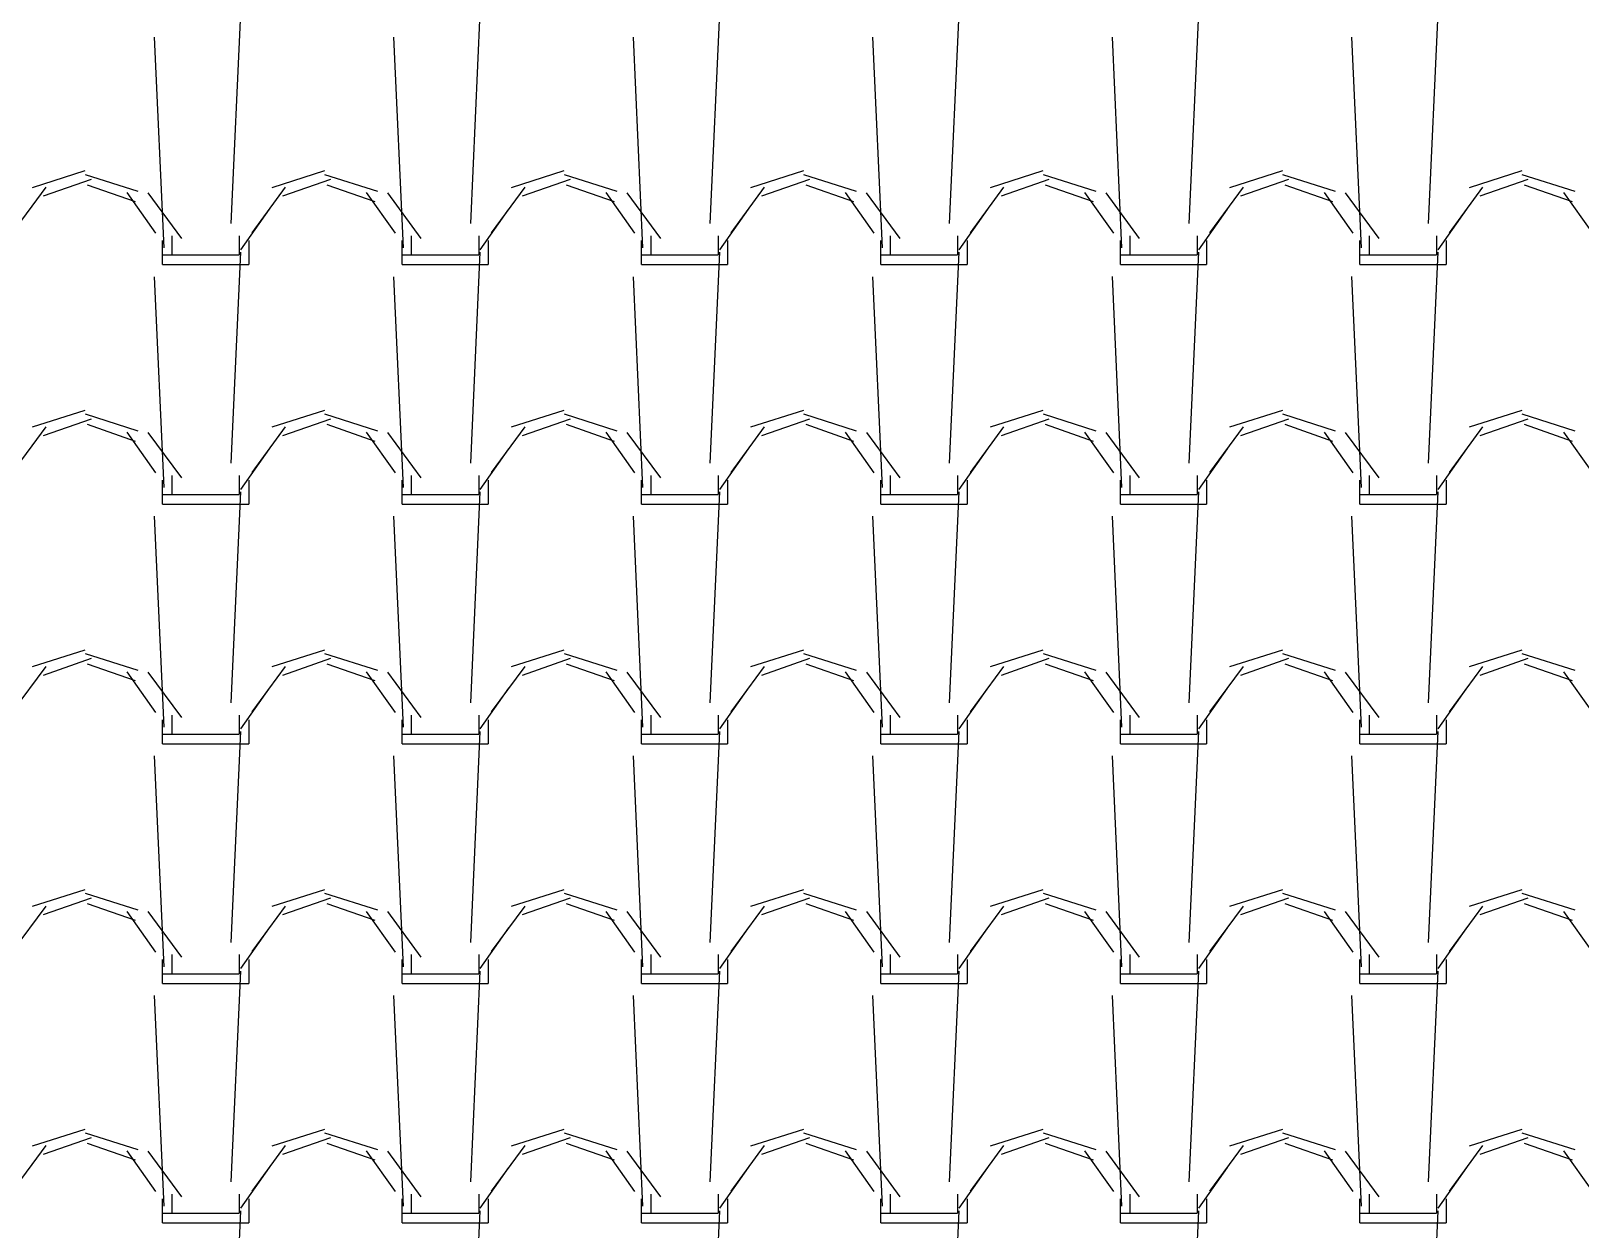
# Model space of a CAD drawing. Header units: millimetres. Extents: x 3923 to 4007, y 744 to 863.
# Drawn here: x 3935.642 to 3937.272, y 826.887 to 828.147 of the extents above; entities that cross this region are included whole.
import ezdxf

# ---------------------------------------------------------------- set-up
doc = ezdxf.new("R2010")
doc.units = ezdxf.units.MM
doc.layers.add('-HIDRO', color=8, linetype='Continuous')

msp = doc.modelspace()

# ---------------------------------------------------------------- linework, layer by layer
at = {"layer": '-HIDRO', "linetype": 'Continuous'}
for p, q in [((3935.853, 827.9447), (3935.8631, 828.1665)), ((3936.105, 827.9447), (3936.1151, 828.1665)), ((3936.357, 827.9447), (3936.3671, 828.1665)), ((3936.609, 827.9447), (3936.6191, 828.1665)), ((3936.861, 827.9447), (3936.8711, 828.1665)), ((3937.113, 827.9447), (3937.1231, 828.1665)), ((3935.7823, 827.9191), (3935.7722, 828.1408)), ((3936.0343, 827.9191), (3936.0242, 828.1408)), ((3936.2863, 827.9191), (3936.2762, 828.1408)), ((3936.5383, 827.9191), (3936.5282, 828.1408)), ((3936.7903, 827.9191), (3936.7802, 828.1409)), ((3937.0423, 827.9191), (3937.0322, 828.1409)), ((3935.6991, 828.0001), (3935.6436, 827.9824)), ((3935.7551, 827.9785), (3935.6996, 827.9961)), ((3935.9511, 828.0001), (3935.8956, 827.9824)), ((3936.0071, 827.9785), (3935.9516, 827.9961)), ((3936.2031, 828.0001), (3936.1476, 827.9824)), ((3936.2591, 827.9785), (3936.2036, 827.9961)), ((3936.4551, 828.0001), (3936.3996, 827.9824)), ((3936.5111, 827.9785), (3936.4556, 827.9961)), ((3936.7071, 828.0001), (3936.6516, 827.9824)), ((3936.7631, 827.9785), (3936.7076, 827.9961)), ((3936.9591, 828.0001), (3936.9036, 827.9824)), ((3937.0151, 827.9785), (3936.9596, 827.9961)), ((3937.2111, 828.0001), (3937.1556, 827.9824)), ((3937.2671, 827.9785), (3937.2116, 827.9961)), ((3935.6579, 827.9829), (3935.6226, 827.935)), ((3935.7055, 827.9911), (3935.6551, 827.9735)), ((3935.7523, 827.9676), (3935.7019, 827.9852)), ((3935.9099, 827.9829), (3935.8746, 827.935)), ((3935.9575, 827.9911), (3935.9071, 827.9735)), ((3936.0043, 827.9676), (3935.9539, 827.9852)), ((3936.1618, 827.9829), (3936.1266, 827.935)), ((3936.2095, 827.9911), (3936.1591, 827.9735)), ((3936.2563, 827.9676), (3936.2059, 827.9852)), ((3936.4138, 827.9829), (3936.3786, 827.935)), ((3936.4615, 827.9911), (3936.4111, 827.9735)), ((3936.5083, 827.9676), (3936.4579, 827.9852)), ((3936.6658, 827.9829), (3936.6306, 827.935)), ((3936.7135, 827.9911), (3936.6631, 827.9735)), ((3936.7603, 827.9676), (3936.7099, 827.9852)), ((3936.9178, 827.9829), (3936.8826, 827.935)), ((3936.9655, 827.9911), (3936.9151, 827.9735)), ((3937.0123, 827.9676), (3936.9619, 827.9852)), ((3937.1698, 827.9829), (3937.1346, 827.935)), ((3937.2175, 827.9911), (3937.1671, 827.9735)), ((3937.2643, 827.9676), (3937.2139, 827.9852)), ((3935.7737, 827.9345), (3935.7434, 827.9773)), ((3935.8009, 827.9291), (3935.7657, 827.977)), ((3936.0257, 827.9345), (3935.9954, 827.9773)), ((3936.0529, 827.9291), (3936.0177, 827.977)), ((3936.2777, 827.9345), (3936.2474, 827.9773)), ((3936.3049, 827.9291), (3936.2697, 827.977)), ((3936.5297, 827.9345), (3936.4994, 827.9773)), ((3936.5569, 827.9291), (3936.5216, 827.977)), ((3936.7817, 827.9345), (3936.7514, 827.9773)), ((3936.8089, 827.9291), (3936.7736, 827.977)), ((3937.0337, 827.9345), (3937.0034, 827.9773)), ((3937.0609, 827.9291), (3937.0256, 827.977)), ((3937.2857, 827.9345), (3937.2554, 827.9773)), ((3935.8929, 827.9599), (3935.8626, 827.9171)), ((3936.1449, 827.9599), (3936.1147, 827.9171)), ((3936.3969, 827.9599), (3936.3667, 827.9171)), ((3936.6489, 827.9599), (3936.6187, 827.9171)), ((3936.9009, 827.9599), (3936.8707, 827.9171)), ((3937.1529, 827.9599), (3937.1227, 827.9171)), ((3935.7908, 827.9117), (3935.7908, 827.9318)), ((3935.8614, 827.9318), (3935.8614, 827.9117)), ((3936.0428, 827.9117), (3936.0428, 827.9318)), ((3936.1134, 827.9318), (3936.1134, 827.9117)), ((3936.2948, 827.9117), (3936.2948, 827.9318)), ((3936.3654, 827.9318), (3936.3654, 827.9117)), ((3936.5468, 827.9117), (3936.5468, 827.9318)), ((3936.6174, 827.9318), (3936.6174, 827.9117)), ((3936.7988, 827.9117), (3936.7988, 827.9318)), ((3936.8694, 827.9318), (3936.8694, 827.9117)), ((3937.0508, 827.9117), (3937.0508, 827.9318)), ((3937.1214, 827.9318), (3937.1214, 827.9117)), ((3935.7807, 827.9016), (3935.7807, 827.9268)), ((3935.853, 827.6927), (3935.8631, 827.9145)), ((3935.8714, 827.9268), (3935.8714, 827.9016)), ((3936.0327, 827.9016), (3936.0327, 827.9268)), ((3936.105, 827.6927), (3936.1151, 827.9145)), ((3936.1234, 827.9268), (3936.1234, 827.9016)), ((3936.2847, 827.9016), (3936.2847, 827.9268)), ((3936.357, 827.6927), (3936.3671, 827.9145)), ((3936.3754, 827.9268), (3936.3754, 827.9016)), ((3936.5367, 827.9016), (3936.5367, 827.9268)), ((3936.609, 827.6927), (3936.6191, 827.9145)), ((3936.6274, 827.9268), (3936.6274, 827.9016)), ((3936.7887, 827.9016), (3936.7887, 827.9268)), ((3936.861, 827.6927), (3936.8711, 827.9145)), ((3936.8794, 827.9268), (3936.8794, 827.9016)), ((3937.0407, 827.9016), (3937.0407, 827.9268)), ((3937.113, 827.6927), (3937.1231, 827.9145)), ((3937.1314, 827.9268), (3937.1314, 827.9016)), ((3935.7807, 827.9117), (3935.7908, 827.9117)), ((3935.7807, 827.9016), (3935.7908, 827.9016)), ((3935.7908, 827.9117), (3935.8614, 827.9117)), ((3935.7908, 827.9016), (3935.8714, 827.9016)), ((3936.0327, 827.9117), (3936.0428, 827.9117)), ((3936.0327, 827.9016), (3936.0428, 827.9016)), ((3936.0428, 827.9117), (3936.1134, 827.9117)), ((3936.0428, 827.9016), (3936.1234, 827.9016)), ((3936.2847, 827.9117), (3936.2948, 827.9117)), ((3936.2847, 827.9016), (3936.2948, 827.9016)), ((3936.2948, 827.9117), (3936.3654, 827.9117)), ((3936.2948, 827.9016), (3936.3754, 827.9016)), ((3936.5367, 827.9117), (3936.5468, 827.9117)), ((3936.5367, 827.9016), (3936.5468, 827.9016)), ((3936.5468, 827.9117), (3936.6174, 827.9117)), ((3936.5468, 827.9016), (3936.6274, 827.9016)), ((3936.7887, 827.9117), (3936.7988, 827.9117)), ((3936.7887, 827.9016), (3936.7988, 827.9016)), ((3936.7988, 827.9117), (3936.8694, 827.9117)), ((3936.7988, 827.9016), (3936.8794, 827.9016)), ((3937.0407, 827.9117), (3937.0508, 827.9117)), ((3937.0407, 827.9016), (3937.0508, 827.9016)), ((3937.0508, 827.9117), (3937.1214, 827.9117)), ((3937.0508, 827.9016), (3937.1314, 827.9016)), ((3935.7823, 827.6671), (3935.7722, 827.8888)), ((3936.0343, 827.6671), (3936.0242, 827.8888)), ((3936.2863, 827.6671), (3936.2762, 827.8888)), ((3936.5383, 827.6671), (3936.5282, 827.8888)), ((3936.7903, 827.6671), (3936.7802, 827.8889)), ((3937.0423, 827.6671), (3937.0322, 827.8889)), ((3935.6991, 827.7481), (3935.6436, 827.7304)), ((3935.7055, 827.7391), (3935.6551, 827.7215)), ((3935.7551, 827.7265), (3935.6996, 827.7441)), ((3935.7523, 827.7156), (3935.7019, 827.7332)), ((3935.9511, 827.7481), (3935.8956, 827.7304)), ((3935.9575, 827.7391), (3935.9071, 827.7215)), ((3936.0071, 827.7265), (3935.9516, 827.7441)), ((3936.0043, 827.7156), (3935.9539, 827.7332)), ((3936.2031, 827.7481), (3936.1476, 827.7304)), ((3936.2095, 827.7391), (3936.1591, 827.7215)), ((3936.2591, 827.7265), (3936.2036, 827.7441)), ((3936.2563, 827.7156), (3936.2059, 827.7332)), ((3936.4551, 827.7481), (3936.3996, 827.7304)), ((3936.4615, 827.7391), (3936.4111, 827.7215)), ((3936.5111, 827.7265), (3936.4556, 827.7441)), ((3936.5083, 827.7156), (3936.4579, 827.7332)), ((3936.7071, 827.7481), (3936.6516, 827.7304)), ((3936.7135, 827.7391), (3936.6631, 827.7215)), ((3936.7631, 827.7265), (3936.7076, 827.7441)), ((3936.7603, 827.7156), (3936.7099, 827.7332)), ((3936.9591, 827.7481), (3936.9036, 827.7304)), ((3936.9655, 827.7391), (3936.9151, 827.7215)), ((3937.0151, 827.7265), (3936.9596, 827.7441)), ((3937.0123, 827.7156), (3936.9619, 827.7332)), ((3937.2111, 827.7481), (3937.1556, 827.7304)), ((3937.2175, 827.7391), (3937.1671, 827.7215)), ((3937.2671, 827.7265), (3937.2116, 827.7441)), ((3937.2643, 827.7156), (3937.2139, 827.7332)), ((3935.6579, 827.7309), (3935.6226, 827.683)), ((3935.7737, 827.6825), (3935.7434, 827.7253)), ((3935.8009, 827.6771), (3935.7657, 827.725)), ((3935.9098, 827.7309), (3935.8746, 827.683)), ((3936.0257, 827.6825), (3935.9954, 827.7253)), ((3936.0529, 827.6771), (3936.0177, 827.725)), ((3936.1618, 827.7309), (3936.1266, 827.683)), ((3936.2777, 827.6825), (3936.2474, 827.7253)), ((3936.3049, 827.6771), (3936.2697, 827.725)), ((3936.4138, 827.7309), (3936.3786, 827.683)), ((3936.5297, 827.6825), (3936.4994, 827.7253)), ((3936.5569, 827.6771), (3936.5217, 827.725)), ((3936.6658, 827.7309), (3936.6306, 827.683)), ((3936.7817, 827.6825), (3936.7514, 827.7253)), ((3936.8089, 827.6771), (3936.7736, 827.725)), ((3936.9178, 827.7309), (3936.8826, 827.683)), ((3937.0337, 827.6825), (3937.0034, 827.7253)), ((3937.0609, 827.6771), (3937.0256, 827.725)), ((3937.1698, 827.7309), (3937.1346, 827.683)), ((3937.2857, 827.6825), (3937.2554, 827.7253)), ((3935.8929, 827.7079), (3935.8627, 827.6651)), ((3936.1449, 827.7079), (3936.1147, 827.6651)), ((3936.3969, 827.7079), (3936.3667, 827.6651)), ((3936.6489, 827.7079), (3936.6187, 827.6651)), ((3936.9009, 827.7079), (3936.8707, 827.6651)), ((3937.1529, 827.7079), (3937.1227, 827.6651)), ((3935.7807, 827.6496), (3935.7807, 827.6748)), ((3935.7908, 827.6597), (3935.7908, 827.6798)), ((3935.8614, 827.6798), (3935.8614, 827.6597)), ((3935.8714, 827.6748), (3935.8714, 827.6496)), ((3936.0327, 827.6496), (3936.0327, 827.6748)), ((3936.0428, 827.6597), (3936.0428, 827.6798)), ((3936.1134, 827.6798), (3936.1134, 827.6597)), ((3936.1234, 827.6748), (3936.1234, 827.6496)), ((3936.2847, 827.6496), (3936.2847, 827.6748)), ((3936.2948, 827.6597), (3936.2948, 827.6798)), ((3936.3654, 827.6798), (3936.3654, 827.6597)), ((3936.3754, 827.6748), (3936.3754, 827.6496)), ((3936.5367, 827.6496), (3936.5367, 827.6748)), ((3936.5468, 827.6597), (3936.5468, 827.6798)), ((3936.6174, 827.6798), (3936.6174, 827.6597)), ((3936.6274, 827.6748), (3936.6274, 827.6496)), ((3936.7887, 827.6496), (3936.7887, 827.6748)), ((3936.7988, 827.6597), (3936.7988, 827.6798)), ((3936.8694, 827.6798), (3936.8694, 827.6597)), ((3936.8794, 827.6748), (3936.8794, 827.6496)), ((3937.0407, 827.6496), (3937.0407, 827.6748)), ((3937.0508, 827.6597), (3937.0508, 827.6798)), ((3937.1214, 827.6798), (3937.1214, 827.6597)), ((3937.1314, 827.6748), (3937.1314, 827.6496)), ((3935.7807, 827.6597), (3935.7908, 827.6597)), ((3935.7908, 827.6597), (3935.8614, 827.6597)), ((3935.853, 827.4407), (3935.8631, 827.6625)), ((3936.0327, 827.6597), (3936.0428, 827.6597)), ((3936.0428, 827.6597), (3936.1134, 827.6597)), ((3936.105, 827.4407), (3936.1151, 827.6625)), ((3936.2847, 827.6597), (3936.2948, 827.6597)), ((3936.2948, 827.6597), (3936.3654, 827.6597)), ((3936.357, 827.4407), (3936.3671, 827.6625)), ((3936.5367, 827.6597), (3936.5468, 827.6597)), ((3936.5468, 827.6597), (3936.6174, 827.6597)), ((3936.609, 827.4407), (3936.6191, 827.6625)), ((3936.7887, 827.6597), (3936.7988, 827.6597)), ((3936.7988, 827.6597), (3936.8694, 827.6597)), ((3936.861, 827.4407), (3936.8711, 827.6625)), ((3937.0407, 827.6597), (3937.0508, 827.6597)), ((3937.0508, 827.6597), (3937.1214, 827.6597)), ((3937.113, 827.4407), (3937.1231, 827.6625)), ((3935.7823, 827.4151), (3935.7722, 827.6368)), ((3935.7807, 827.6496), (3935.7908, 827.6496)), ((3935.7908, 827.6496), (3935.8714, 827.6496)), ((3936.0343, 827.4151), (3936.0242, 827.6368)), ((3936.0327, 827.6496), (3936.0428, 827.6496)), ((3936.0428, 827.6496), (3936.1234, 827.6496)), ((3936.2863, 827.4151), (3936.2762, 827.6368)), ((3936.2847, 827.6496), (3936.2948, 827.6496)), ((3936.2948, 827.6496), (3936.3754, 827.6496)), ((3936.5383, 827.4151), (3936.5282, 827.6368)), ((3936.5367, 827.6496), (3936.5468, 827.6496)), ((3936.5468, 827.6496), (3936.6274, 827.6496)), ((3936.7903, 827.4151), (3936.7802, 827.6369)), ((3936.7887, 827.6496), (3936.7988, 827.6496)), ((3936.7988, 827.6496), (3936.8794, 827.6496)), ((3937.0423, 827.4151), (3937.0322, 827.6369)), ((3937.0407, 827.6496), (3937.0508, 827.6496)), ((3937.0508, 827.6496), (3937.1314, 827.6496)), ((3935.6991, 827.496), (3935.6436, 827.4784)), ((3935.7551, 827.4745), (3935.6996, 827.4921)), ((3935.9511, 827.496), (3935.8956, 827.4784)), ((3936.0071, 827.4745), (3935.9516, 827.4921)), ((3936.2031, 827.496), (3936.1476, 827.4784)), ((3936.2591, 827.4745), (3936.2036, 827.4921)), ((3936.4551, 827.496), (3936.3996, 827.4784)), ((3936.5111, 827.4745), (3936.4556, 827.4921)), ((3936.7071, 827.496), (3936.6516, 827.4784)), ((3936.7631, 827.4745), (3936.7076, 827.4921)), ((3936.9591, 827.496), (3936.9036, 827.4784)), ((3937.0151, 827.4745), (3936.9596, 827.4921)), ((3937.2111, 827.496), (3937.1556, 827.4784)), ((3937.2671, 827.4745), (3937.2116, 827.4921)), ((3935.6578, 827.4789), (3935.6226, 827.431)), ((3935.7055, 827.4871), (3935.6551, 827.4695)), ((3935.7523, 827.4636), (3935.7019, 827.4812)), ((3935.7737, 827.4305), (3935.7434, 827.4733)), ((3935.8009, 827.4251), (3935.7657, 827.473)), ((3935.9098, 827.4789), (3935.8746, 827.431)), ((3935.9575, 827.4871), (3935.9071, 827.4695)), ((3936.0043, 827.4636), (3935.9539, 827.4812)), ((3936.0257, 827.4305), (3935.9954, 827.4733)), ((3936.0529, 827.4251), (3936.0177, 827.473)), ((3936.1618, 827.4789), (3936.1266, 827.431)), ((3936.2095, 827.4871), (3936.1591, 827.4695)), ((3936.2563, 827.4636), (3936.2059, 827.4812)), ((3936.2777, 827.4305), (3936.2474, 827.4733)), ((3936.3049, 827.4251), (3936.2697, 827.473)), ((3936.4138, 827.4789), (3936.3786, 827.431)), ((3936.4615, 827.4871), (3936.4111, 827.4695)), ((3936.5083, 827.4636), (3936.4579, 827.4812)), ((3936.5297, 827.4305), (3936.4994, 827.4733)), ((3936.5569, 827.4251), (3936.5217, 827.473)), ((3936.6658, 827.4789), (3936.6306, 827.431)), ((3936.7135, 827.4871), (3936.6631, 827.4695)), ((3936.7603, 827.4636), (3936.7099, 827.4812)), ((3936.7817, 827.4305), (3936.7514, 827.4733)), ((3936.8089, 827.4251), (3936.7737, 827.473)), ((3936.9178, 827.4789), (3936.8826, 827.431)), ((3936.9655, 827.4871), (3936.9151, 827.4695)), ((3937.0123, 827.4636), (3936.9619, 827.4812)), ((3937.0337, 827.4305), (3937.0034, 827.4733)), ((3937.0609, 827.4251), (3937.0256, 827.473)), ((3937.1698, 827.4789), (3937.1346, 827.431)), ((3937.2175, 827.4871), (3937.1671, 827.4695)), ((3937.2643, 827.4636), (3937.2139, 827.4812)), ((3937.2857, 827.4305), (3937.2554, 827.4733)), ((3935.8929, 827.4559), (3935.8627, 827.4131)), ((3936.1449, 827.4559), (3936.1147, 827.4131)), ((3936.3969, 827.4559), (3936.3667, 827.4131)), ((3936.6489, 827.4559), (3936.6187, 827.4131)), ((3936.9009, 827.4559), (3936.8707, 827.4131)), ((3937.1529, 827.4559), (3937.1227, 827.4131)), ((3935.7908, 827.4077), (3935.7908, 827.4278)), ((3935.8614, 827.4278), (3935.8614, 827.4077)), ((3936.0428, 827.4077), (3936.0428, 827.4278)), ((3936.1134, 827.4278), (3936.1134, 827.4077)), ((3936.2948, 827.4077), (3936.2948, 827.4278)), ((3936.3654, 827.4278), (3936.3654, 827.4077)), ((3936.5468, 827.4077), (3936.5468, 827.4278)), ((3936.6174, 827.4278), (3936.6174, 827.4077)), ((3936.7988, 827.4077), (3936.7988, 827.4278)), ((3936.8694, 827.4278), (3936.8694, 827.4077)), ((3937.0508, 827.4077), (3937.0508, 827.4278)), ((3937.1214, 827.4278), (3937.1214, 827.4077)), ((3935.7807, 827.3976), (3935.7807, 827.4228)), ((3935.7807, 827.4077), (3935.7908, 827.4077)), ((3935.7908, 827.4077), (3935.8614, 827.4077)), ((3935.853, 827.1887), (3935.8631, 827.4105)), ((3935.8714, 827.4228), (3935.8714, 827.3976)), ((3936.0327, 827.3976), (3936.0327, 827.4228)), ((3936.0327, 827.4077), (3936.0428, 827.4077)), ((3936.0428, 827.4077), (3936.1134, 827.4077)), ((3936.105, 827.1887), (3936.1151, 827.4105)), ((3936.1234, 827.4228), (3936.1234, 827.3976)), ((3936.2847, 827.3976), (3936.2847, 827.4228)), ((3936.2847, 827.4077), (3936.2948, 827.4077)), ((3936.2948, 827.4077), (3936.3654, 827.4077)), ((3936.357, 827.1887), (3936.3671, 827.4105)), ((3936.3754, 827.4228), (3936.3754, 827.3976)), ((3936.5367, 827.3976), (3936.5367, 827.4228)), ((3936.5367, 827.4077), (3936.5468, 827.4077)), ((3936.5468, 827.4077), (3936.6174, 827.4077)), ((3936.609, 827.1887), (3936.6191, 827.4105)), ((3936.6274, 827.4228), (3936.6274, 827.3976)), ((3936.7887, 827.3976), (3936.7887, 827.4228)), ((3936.7887, 827.4077), (3936.7988, 827.4077)), ((3936.7988, 827.4077), (3936.8694, 827.4077)), ((3936.861, 827.1887), (3936.8711, 827.4105)), ((3936.8794, 827.4228), (3936.8794, 827.3976)), ((3937.0407, 827.3976), (3937.0407, 827.4228)), ((3937.0407, 827.4077), (3937.0508, 827.4077)), ((3937.0508, 827.4077), (3937.1214, 827.4077)), ((3937.113, 827.1887), (3937.1231, 827.4105)), ((3937.1314, 827.4228), (3937.1314, 827.3976)), ((3935.7807, 827.3976), (3935.7908, 827.3976)), ((3935.7908, 827.3976), (3935.8714, 827.3976)), ((3936.0327, 827.3976), (3936.0428, 827.3976)), ((3936.0428, 827.3976), (3936.1234, 827.3976)), ((3936.2847, 827.3976), (3936.2948, 827.3976)), ((3936.2948, 827.3976), (3936.3754, 827.3976)), ((3936.5367, 827.3976), (3936.5468, 827.3976)), ((3936.5468, 827.3976), (3936.6274, 827.3976)), ((3936.7887, 827.3976), (3936.7988, 827.3976)), ((3936.7988, 827.3976), (3936.8794, 827.3976)), ((3937.0407, 827.3976), (3937.0508, 827.3976)), ((3937.0508, 827.3976), (3937.1314, 827.3976)), ((3935.7823, 827.1631), (3935.7722, 827.3848)), ((3936.0343, 827.1631), (3936.0242, 827.3848)), ((3936.2863, 827.1631), (3936.2762, 827.3848)), ((3936.5383, 827.1631), (3936.5282, 827.3848)), ((3936.7903, 827.1631), (3936.7802, 827.3849)), ((3937.0423, 827.1631), (3937.0322, 827.3849)), ((3935.6991, 827.244), (3935.6436, 827.2264)), ((3935.9511, 827.244), (3935.8956, 827.2264)), ((3936.2031, 827.244), (3936.1476, 827.2264)), ((3936.4551, 827.244), (3936.3996, 827.2264)), ((3936.7071, 827.244), (3936.6516, 827.2264)), ((3936.9591, 827.244), (3936.9036, 827.2264)), ((3937.2111, 827.244), (3937.1556, 827.2264)), ((3935.7055, 827.2351), (3935.6551, 827.2175)), ((3935.7551, 827.2225), (3935.6996, 827.2401)), ((3935.7523, 827.2116), (3935.7019, 827.2292)), ((3935.9575, 827.2351), (3935.9071, 827.2175)), ((3936.0071, 827.2225), (3935.9516, 827.2401)), ((3936.0043, 827.2116), (3935.9539, 827.2292)), ((3936.2095, 827.2351), (3936.1591, 827.2175)), ((3936.2591, 827.2225), (3936.2036, 827.2401)), ((3936.2563, 827.2116), (3936.2059, 827.2292)), ((3936.4615, 827.2351), (3936.4111, 827.2175)), ((3936.5111, 827.2225), (3936.4556, 827.2401)), ((3936.5083, 827.2116), (3936.4579, 827.2292)), ((3936.7135, 827.2351), (3936.6631, 827.2175)), ((3936.7631, 827.2225), (3936.7076, 827.2401)), ((3936.7603, 827.2116), (3936.7099, 827.2292)), ((3936.9655, 827.2351), (3936.9151, 827.2175)), ((3937.0151, 827.2225), (3936.9596, 827.2401)), ((3937.0123, 827.2116), (3936.9619, 827.2292)), ((3937.2175, 827.2351), (3937.1671, 827.2175)), ((3937.2671, 827.2225), (3937.2116, 827.2401)), ((3937.2643, 827.2116), (3937.2139, 827.2292)), ((3935.6578, 827.2269), (3935.6226, 827.179)), ((3935.7737, 827.1785), (3935.7434, 827.2213)), ((3935.8009, 827.1731), (3935.7657, 827.221)), ((3935.9098, 827.2269), (3935.8746, 827.179)), ((3936.0257, 827.1785), (3935.9954, 827.2213)), ((3936.0529, 827.1731), (3936.0177, 827.221)), ((3936.1618, 827.2269), (3936.1266, 827.179)), ((3936.2777, 827.1785), (3936.2474, 827.2213)), ((3936.3049, 827.1731), (3936.2697, 827.221)), ((3936.4138, 827.2269), (3936.3786, 827.179)), ((3936.5297, 827.1785), (3936.4994, 827.2213)), ((3936.5569, 827.1731), (3936.5217, 827.221)), ((3936.6658, 827.2269), (3936.6306, 827.179)), ((3936.7817, 827.1785), (3936.7514, 827.2213)), ((3936.8089, 827.1731), (3936.7737, 827.221)), ((3936.9178, 827.2269), (3936.8826, 827.179)), ((3937.0337, 827.1785), (3937.0034, 827.2213)), ((3937.0609, 827.1731), (3937.0257, 827.221)), ((3937.1698, 827.2269), (3937.1346, 827.179)), ((3937.2857, 827.1785), (3937.2554, 827.2213)), ((3935.8929, 827.2039), (3935.8627, 827.1611)), ((3936.1449, 827.2039), (3936.1147, 827.1611)), ((3936.3969, 827.2039), (3936.3667, 827.1611)), ((3936.6489, 827.2039), (3936.6187, 827.1611)), ((3936.9009, 827.2039), (3936.8707, 827.1611)), ((3937.1529, 827.2039), (3937.1227, 827.1611)), ((3935.7807, 827.1456), (3935.7807, 827.1708)), ((3935.7908, 827.1557), (3935.7908, 827.1758)), ((3935.8614, 827.1758), (3935.8614, 827.1557)), ((3935.8714, 827.1708), (3935.8714, 827.1456)), ((3936.0327, 827.1456), (3936.0327, 827.1708)), ((3936.0428, 827.1557), (3936.0428, 827.1758)), ((3936.1134, 827.1758), (3936.1134, 827.1557)), ((3936.1234, 827.1708), (3936.1234, 827.1456)), ((3936.2847, 827.1456), (3936.2847, 827.1708)), ((3936.2948, 827.1557), (3936.2948, 827.1758)), ((3936.3654, 827.1758), (3936.3654, 827.1557)), ((3936.3754, 827.1708), (3936.3754, 827.1456)), ((3936.5367, 827.1456), (3936.5367, 827.1708)), ((3936.5468, 827.1557), (3936.5468, 827.1758)), ((3936.6174, 827.1758), (3936.6174, 827.1557)), ((3936.6274, 827.1708), (3936.6274, 827.1456)), ((3936.7887, 827.1456), (3936.7887, 827.1708)), ((3936.7988, 827.1557), (3936.7988, 827.1758)), ((3936.8694, 827.1758), (3936.8694, 827.1557)), ((3936.8794, 827.1708), (3936.8794, 827.1456)), ((3937.0407, 827.1456), (3937.0407, 827.1708)), ((3937.0508, 827.1557), (3937.0508, 827.1758)), ((3937.1214, 827.1758), (3937.1214, 827.1557)), ((3937.1314, 827.1708), (3937.1314, 827.1456)), ((3935.7807, 827.1557), (3935.7908, 827.1557)), ((3935.7908, 827.1557), (3935.8614, 827.1557)), ((3935.853, 826.9367), (3935.8631, 827.1585)), ((3936.0327, 827.1557), (3936.0428, 827.1557)), ((3936.0428, 827.1557), (3936.1134, 827.1557)), ((3936.105, 826.9367), (3936.1151, 827.1585)), ((3936.2847, 827.1557), (3936.2948, 827.1557)), ((3936.2948, 827.1557), (3936.3654, 827.1557)), ((3936.357, 826.9367), (3936.3671, 827.1585)), ((3936.5367, 827.1557), (3936.5468, 827.1557)), ((3936.5468, 827.1557), (3936.6174, 827.1557)), ((3936.609, 826.9367), (3936.6191, 827.1585)), ((3936.7887, 827.1557), (3936.7988, 827.1557)), ((3936.7988, 827.1557), (3936.8694, 827.1557)), ((3936.861, 826.9367), (3936.8711, 827.1585)), ((3937.0407, 827.1557), (3937.0508, 827.1557)), ((3937.0508, 827.1557), (3937.1214, 827.1557)), ((3937.113, 826.9367), (3937.1231, 827.1585)), ((3935.7823, 826.9111), (3935.7722, 827.1328)), ((3935.7807, 827.1456), (3935.7908, 827.1456)), ((3935.7908, 827.1456), (3935.8714, 827.1456)), ((3936.0343, 826.9111), (3936.0242, 827.1328)), ((3936.0327, 827.1456), (3936.0428, 827.1456)), ((3936.0428, 827.1456), (3936.1234, 827.1456)), ((3936.2863, 826.9111), (3936.2762, 827.1328)), ((3936.2847, 827.1456), (3936.2948, 827.1456)), ((3936.2948, 827.1456), (3936.3754, 827.1456)), ((3936.5383, 826.9111), (3936.5282, 827.1328)), ((3936.5367, 827.1456), (3936.5468, 827.1456)), ((3936.5468, 827.1456), (3936.6274, 827.1456)), ((3936.7903, 826.9111), (3936.7802, 827.1329)), ((3936.7887, 827.1456), (3936.7988, 827.1456)), ((3936.7988, 827.1456), (3936.8794, 827.1456)), ((3937.0423, 826.9111), (3937.0322, 827.1329)), ((3937.0407, 827.1456), (3937.0508, 827.1456)), ((3937.0508, 827.1456), (3937.1314, 827.1456)), ((3935.6991, 826.992), (3935.6436, 826.9744)), ((3935.7055, 826.9831), (3935.6551, 826.9655)), ((3935.7551, 826.9705), (3935.6996, 826.9881)), ((3935.9511, 826.992), (3935.8956, 826.9744)), ((3935.9575, 826.9831), (3935.9071, 826.9655)), ((3936.0071, 826.9705), (3935.9516, 826.9881)), ((3936.2031, 826.992), (3936.1476, 826.9744)), ((3936.2095, 826.9831), (3936.1591, 826.9655)), ((3936.2591, 826.9705), (3936.2036, 826.9881)), ((3936.4551, 826.992), (3936.3996, 826.9744)), ((3936.4615, 826.9831), (3936.4111, 826.9655)), ((3936.5111, 826.9705), (3936.4556, 826.9881)), ((3936.7071, 826.992), (3936.6516, 826.9744)), ((3936.7135, 826.9831), (3936.6631, 826.9655)), ((3936.7631, 826.9705), (3936.7076, 826.9881)), ((3936.9591, 826.992), (3936.9036, 826.9744)), ((3936.9655, 826.9831), (3936.9151, 826.9655)), ((3937.0151, 826.9705), (3936.9596, 826.9881)), ((3937.2111, 826.992), (3937.1556, 826.9744)), ((3937.2175, 826.9831), (3937.1671, 826.9655)), ((3937.2671, 826.9705), (3937.2116, 826.9881)), ((3935.6578, 826.9749), (3935.6226, 826.927)), ((3935.7523, 826.9596), (3935.7019, 826.9772)), ((3935.7737, 826.9265), (3935.7434, 826.9693)), ((3935.8009, 826.9211), (3935.7657, 826.969)), ((3935.9098, 826.9749), (3935.8746, 826.927)), ((3936.0043, 826.9596), (3935.9539, 826.9772)), ((3936.0257, 826.9265), (3935.9954, 826.9693)), ((3936.0529, 826.9211), (3936.0177, 826.969)), ((3936.1618, 826.9749), (3936.1266, 826.927)), ((3936.2563, 826.9596), (3936.2059, 826.9772)), ((3936.2777, 826.9265), (3936.2474, 826.9693)), ((3936.3049, 826.9211), (3936.2697, 826.969)), ((3936.4138, 826.9749), (3936.3786, 826.927)), ((3936.5083, 826.9596), (3936.4579, 826.9772)), ((3936.5297, 826.9265), (3936.4994, 826.9693)), ((3936.5569, 826.9211), (3936.5217, 826.969)), ((3936.6658, 826.9749), (3936.6306, 826.927)), ((3936.7603, 826.9596), (3936.7099, 826.9772)), ((3936.7817, 826.9265), (3936.7514, 826.9693)), ((3936.8089, 826.9211), (3936.7737, 826.969)), ((3936.9178, 826.9749), (3936.8826, 826.927)), ((3937.0123, 826.9596), (3936.9619, 826.9772)), ((3937.0337, 826.9265), (3937.0034, 826.9693)), ((3937.0609, 826.9211), (3937.0257, 826.969)), ((3937.1698, 826.9749), (3937.1346, 826.927)), ((3937.2643, 826.9596), (3937.2139, 826.9772)), ((3937.2857, 826.9265), (3937.2554, 826.9693)), ((3935.8929, 826.9519), (3935.8627, 826.9091)), ((3936.1449, 826.9519), (3936.1147, 826.9091)), ((3936.3969, 826.9519), (3936.3667, 826.9091)), ((3936.6489, 826.9519), (3936.6187, 826.9091)), ((3936.9009, 826.9519), (3936.8707, 826.9091)), ((3937.1529, 826.9519), (3937.1227, 826.9091)), ((3935.7807, 826.8936), (3935.7807, 826.9188)), ((3935.7908, 826.9037), (3935.7908, 826.9238)), ((3935.8614, 826.9238), (3935.8614, 826.9037)), ((3935.8714, 826.9188), (3935.8714, 826.8936)), ((3936.0327, 826.8936), (3936.0327, 826.9188)), ((3936.0428, 826.9037), (3936.0428, 826.9238)), ((3936.1134, 826.9238), (3936.1134, 826.9037)), ((3936.1234, 826.9188), (3936.1234, 826.8936)), ((3936.2847, 826.8936), (3936.2847, 826.9188)), ((3936.2948, 826.9037), (3936.2948, 826.9238)), ((3936.3654, 826.9238), (3936.3654, 826.9037)), ((3936.3754, 826.9188), (3936.3754, 826.8936)), ((3936.5367, 826.8936), (3936.5367, 826.9188)), ((3936.5468, 826.9037), (3936.5468, 826.9238)), ((3936.6174, 826.9238), (3936.6174, 826.9037)), ((3936.6274, 826.9188), (3936.6274, 826.8936)), ((3936.7887, 826.8936), (3936.7887, 826.9188)), ((3936.7988, 826.9037), (3936.7988, 826.9238)), ((3936.8694, 826.9238), (3936.8694, 826.9037)), ((3936.8794, 826.9188), (3936.8794, 826.8936)), ((3937.0407, 826.8936), (3937.0407, 826.9188)), ((3937.0508, 826.9037), (3937.0508, 826.9238)), ((3937.1214, 826.9238), (3937.1214, 826.9037)), ((3937.1314, 826.9188), (3937.1314, 826.8936)), ((3935.7807, 826.9037), (3935.7908, 826.9037)), ((3935.7908, 826.9037), (3935.8614, 826.9037)), ((3935.853, 826.6847), (3935.8631, 826.9065)), ((3936.0327, 826.9037), (3936.0428, 826.9037)), ((3936.0428, 826.9037), (3936.1134, 826.9037)), ((3936.105, 826.6847), (3936.1151, 826.9065)), ((3936.2847, 826.9037), (3936.2948, 826.9037)), ((3936.2948, 826.9037), (3936.3654, 826.9037)), ((3936.357, 826.6847), (3936.3671, 826.9065)), ((3936.5367, 826.9037), (3936.5468, 826.9037)), ((3936.5468, 826.9037), (3936.6174, 826.9037)), ((3936.609, 826.6847), (3936.6191, 826.9065)), ((3936.7887, 826.9037), (3936.7988, 826.9037)), ((3936.7988, 826.9037), (3936.8694, 826.9037)), ((3936.861, 826.6847), (3936.8711, 826.9065)), ((3937.0407, 826.9037), (3937.0508, 826.9037)), ((3937.0508, 826.9037), (3937.1214, 826.9037)), ((3937.113, 826.6847), (3937.1231, 826.9065)), ((3935.7807, 826.8936), (3935.7908, 826.8936)), ((3935.7908, 826.8936), (3935.8714, 826.8936)), ((3936.0327, 826.8936), (3936.0428, 826.8936)), ((3936.0428, 826.8936), (3936.1234, 826.8936)), ((3936.2847, 826.8936), (3936.2948, 826.8936)), ((3936.2948, 826.8936), (3936.3754, 826.8936)), ((3936.5367, 826.8936), (3936.5468, 826.8936)), ((3936.5468, 826.8936), (3936.6274, 826.8936)), ((3936.7887, 826.8936), (3936.7988, 826.8936)), ((3936.7988, 826.8936), (3936.8794, 826.8936)), ((3937.0407, 826.8936), (3937.0508, 826.8936)), ((3937.0508, 826.8936), (3937.1314, 826.8936))]:
    msp.add_line(p, q, dxfattribs=at)

doc.saveas('drawing.dxf')
